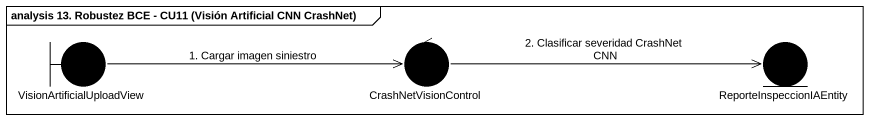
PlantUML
@startuml
mainframe analysis 13. Robustez BCE - CU11 (Visión Artificial CNN CrashNet)
boundary VisionArtificialUploadView #000000
control CrashNetVisionControl #000000
entity ReporteInspeccionIAEntity #000000
VisionArtificialUploadView -right-> CrashNetVisionControl : 1. Cargar imagen siniestro
CrashNetVisionControl -right-> ReporteInspeccionIAEntity : 2. Clasificar severidad CrashNet CNN
@enduml
